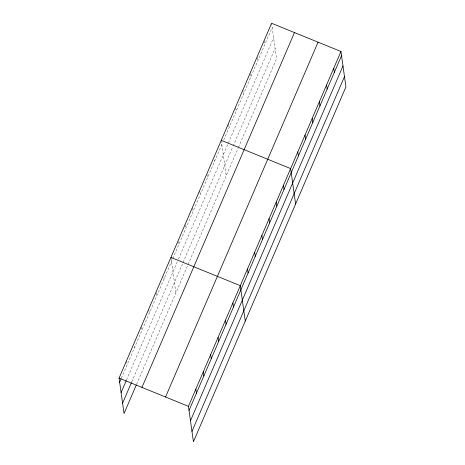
<?xml version="1.0" encoding="UTF-8"?>
<svg xmlns="http://www.w3.org/2000/svg" width="465" height="465" viewBox="0 0 465 465"><rect width="100%" height="100%" fill="white"/><g stroke="black" fill="none" stroke-linecap="round" stroke-linejoin="round"><path stroke-width="0.35" stroke-dasharray="2.33 1.74" d="M121.359 378.237L222.659 142.546M223.77 139.971L272.165 27.377M126.515 379.952L177.38 261.603M178.484 259.034L273.612 37.706M131.711 381.974L182.745 263.237M183.024 262.597L232.796 146.783M233.075 146.144L275.111 48.343M136.582 384.346L187.79 265.201M188.069 264.562L238.121 148.103M238.4 147.463L276.559 58.671L271.682 23.936M264.492 40.664L264.974 44.105M257.302 57.393L257.784 60.834M250.013 73.435L250.594 77.562M242.823 90.164L243.404 94.29M235.732 107.578L236.214 111.019M228.542 124.306L229.024 127.747M221.253 140.349L226.228 175.77M214.446 159.826L214.644 161.204M206.972 174.491L207.454 177.932M199.781 191.22L200.264 194.661M192.591 207.948L193.074 211.389M185.401 224.676L185.884 228.117M178.211 241.405L178.694 244.84M171.021 258.133L175.904 292.869M163.901 277.431L164.093 278.808M156.205 292.601L156.688 296.042M148.794 309.835L149.277 313.276M141.389 327.075L141.872 330.51M134.269 346.373L134.461 347.744M126.474 360.857L127.055 364.984"/><path stroke-width="0.7" d="M136.297 385.008L124.045 413.513L119.069 378.092L271.583 23.25L340.955 51.487L345.931 86.909L193.417 441.75L188.441 406.329L340.955 51.487M119.645 382.218L121.074 378.905M121.098 392.547L126.23 380.614M122.597 403.184L131.426 382.637M141.959 387.409L294.473 32.567M165.546 397.011L318.06 42.17M189.017 410.45L341.537 55.614M190.47 420.779L342.984 65.937M191.964 431.421L344.484 76.58M221.253 140.349L290.625 168.586L295.601 204.007M170.922 257.447L240.295 285.679L245.27 321.106M119.069 378.092L188.441 406.329M333.765 68.216L334.347 72.342M326.575 84.944L327.157 89.071M319.385 101.672L319.967 105.793M312.195 118.401L312.776 122.522M305.005 135.129L305.586 139.25M297.815 151.857L298.396 155.978M283.435 185.308L284.016 189.435M276.245 202.037L276.826 206.164M269.055 218.765L269.636 222.892M261.865 235.493L262.446 239.62M254.675 252.222L255.256 256.349M247.485 268.95L248.066 273.077M232.884 302.918L233.465 307.04M225.479 320.152L226.06 324.279M218.068 337.387L218.649 341.513M210.662 354.621L211.244 358.748M203.257 371.855L203.833 375.982M195.846 389.089L196.428 393.216"/></g></svg>
